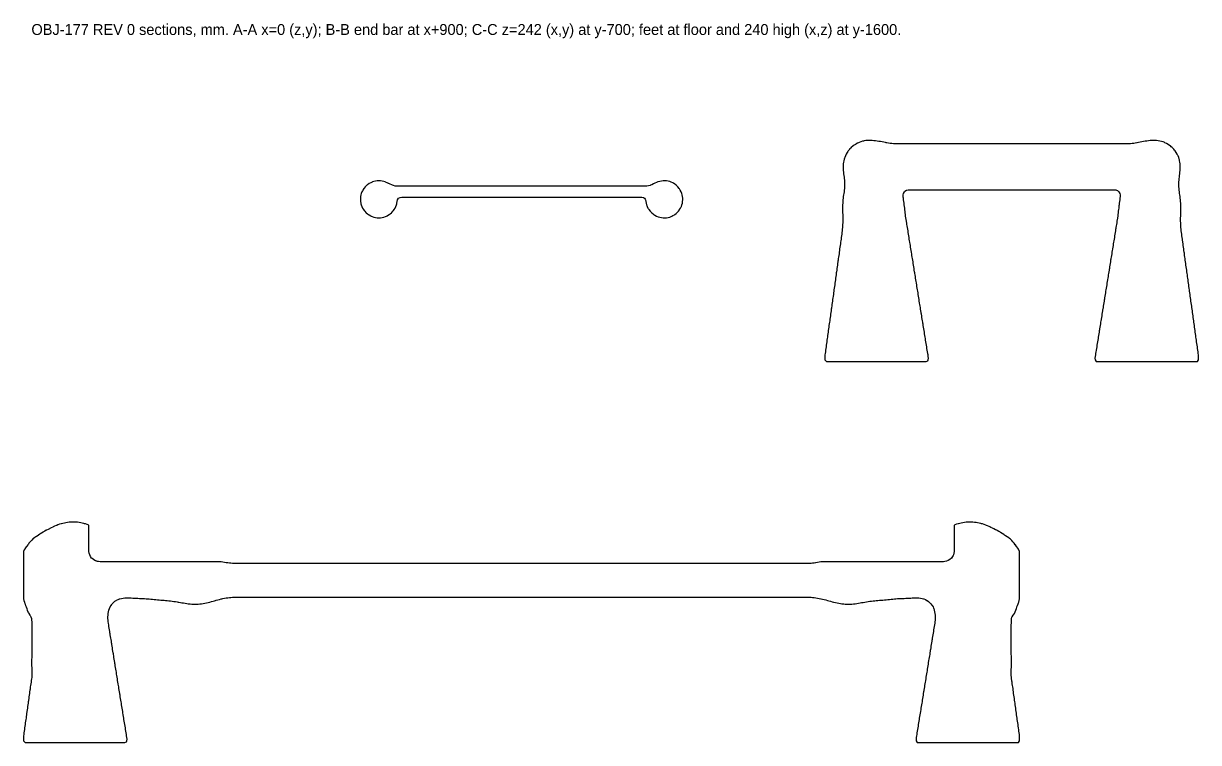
# Model space of a CAD drawing. Header units: millimetres. Extents: x -914 to 1243, y -1943 to 621.
# Drawn here: x -914 to 1243, y -700 to 621 of the extents above; entities that cross this region are included whole.
import ezdxf

# ---------------------------------------------------------------- set-up
doc = ezdxf.new("R2010")
doc.units = ezdxf.units.MM
for name, color, linetype in [('SEC_A', 7, 'Continuous'), ('SEC_B', 7, 'Continuous'), ('SEC_C', 7, 'Continuous'), ('TEXT', 7, 'Continuous')]:
    doc.layers.add(name, color=color, linetype=linetype)

msp = doc.modelspace()

# ---------------------------------------------------------------- linework, layer by layer
at = {"layer": 'SEC_A'}
msp.add_lwpolyline([(293, 312), (293, 312), (291.4, 315), (290, 317.3), (289.5, 318), (287, 321), (287, 321), (284, 323.9), (283.9, 324), (281, 326.2), (279.7, 327), (278, 328), (275, 329.4), (273.4, 330), (272, 330.5), (269, 331.3), (266, 331.8), (263, 332), (260, 331.9), (257, 331.6), (254, 331), (251, 330.2), (250.5, 330), (248, 329), (245, 327.7), (243.6, 327), (242, 326.2), (239, 324.8), (237, 324), (236, 323.6), (233, 322.7), (230, 322.1), (227, 322), (224, 322), (221, 322), (218, 322), (215, 322), (212, 322), (209, 322), (206, 322), (203, 322), (200, 322), (197, 322), (194, 322), (191, 322), (188, 322), (185, 322), (182, 322), (179, 322), (176, 322), (173, 322), (170, 322), (167, 322), (164, 322), (161, 322), (158, 322), (155, 322), (152, 322), (149, 322), (146, 322), (143, 322), (140, 322), (137, 322), (134, 322), (131, 322), (128, 322), (125, 322), (122, 322), (119, 322), (116, 322), (113, 322), (110, 322), (107, 322), (104, 322), (101, 322), (98, 322), (95, 322), (92, 322), (89, 322), (86, 322), (83, 322), (80, 322), (77, 322), (74, 322), (71, 322), (68, 322), (65, 322), (62, 322), (59, 322), (56, 322), (53, 322), (50, 322), (47, 322), (44, 322), (41, 322), (38, 322), (35, 322), (32, 322), (29, 322), (26, 322), (23, 322), (20, 322), (17, 322), (14, 322), (11, 322), (8, 322), (5, 322), (2, 322), (-1, 322), (-4, 322), (-7, 322), (-10, 322), (-13, 322), (-16, 322), (-19, 322), (-22, 322), (-25, 322), (-28, 322), (-31, 322), (-34, 322), (-37, 322), (-40, 322), (-43, 322), (-46, 322), (-49, 322), (-52, 322), (-55, 322), (-58, 322), (-61, 322), (-64, 322), (-67, 322), (-70, 322), (-73, 322), (-76, 322), (-79, 322), (-82, 322), (-85, 322), (-88, 322), (-91, 322), (-94, 322), (-97, 322), (-100, 322), (-103, 322), (-106, 322), (-109, 322), (-112, 322), (-115, 322), (-118, 322), (-121, 322), (-124, 322), (-127, 322), (-130, 322), (-133, 322), (-136, 322), (-139, 322), (-142, 322), (-145, 322), (-148, 322), (-151, 322), (-154, 322), (-157, 322), (-160, 322), (-163, 322), (-166, 322), (-169, 322), (-172, 322), (-175, 322), (-178, 322), (-181, 322), (-184, 322), (-187, 322), (-190, 322), (-193, 322), (-196, 322), (-199, 322), (-202, 322), (-205, 322), (-208, 322), (-211, 322), (-214, 322), (-217, 322), (-220, 322), (-223, 322), (-226, 322), (-229, 322.1), (-232, 322.4), (-235, 323.2), (-237, 324), (-238, 324.4), (-241, 325.7), (-243.6, 327), (-244, 327.2), (-247, 328.6), (-250, 329.8), (-250.6, 330), (-253, 330.8), (-256, 331.5), (-259, 331.9), (-262, 332), (-265, 331.9), (-268, 331.5), (-271, 330.8), (-273.4, 330), (-274, 329.8), (-277, 328.5), (-279.7, 327), (-280, 326.8), (-283, 324.7), (-283.9, 324), (-286, 322.1), (-287, 321), (-289, 318.6), (-289.5, 318), (-291.4, 315), (-292, 313.9), (-293, 312), (-294.2, 309), (-295, 306.2), (-295, 306), (-295.6, 303), (-295.9, 300), (-296, 297), (-295.8, 294), (-295.3, 291), (-295, 289.9), (-294.5, 288), (-293.4, 285), (-292, 282), (-290.2, 279), (-289, 277.4), (-287.9, 276), (-286, 273.9), (-285, 273), (-283, 271.3), (-281.2, 270), (-280, 269.2), (-277, 267.5), (-275.9, 267), (-274, 266.2), (-271, 265.2), (-268, 264.5), (-265, 264.1), (-262, 264), (-259, 264.1), (-256, 264.5), (-253, 265.2), (-250, 266.2), (-248.1, 267), (-247, 267.5), (-244, 269.2), (-242.8, 270), (-241, 271.3), (-239, 273), (-238, 273.9), (-236.1, 276), (-235, 277.4), (-233.8, 279), (-232, 282), (-230.6, 285), (-229.5, 288), (-229, 289.9), (-228.7, 291), (-228.2, 294), (-227.6, 297), (-226, 300), (-226, 300), (-223, 301.6), (-220, 302), (-217, 302), (-214, 302), (-211, 302), (-208, 302), (-205, 302), (-202, 302), (-199, 302), (-196, 302), (-193, 302), (-190, 302), (-187, 302), (-184, 302), (-181, 302), (-178, 302), (-175, 302), (-172, 302), (-169, 302), (-166, 302), (-163, 302), (-160, 302), (-157, 302), (-154, 302), (-151, 302), (-148, 302), (-145, 302), (-142, 302), (-139, 302), (-136, 302), (-133, 302), (-130, 302), (-127, 302), (-124, 302), (-121, 302), (-118, 302), (-115, 302), (-112, 302), (-109, 302), (-106, 302), (-103, 302), (-100, 302), (-97, 302), (-94, 302), (-91, 302), (-88, 302), (-85, 302), (-82, 302), (-79, 302), (-76, 302), (-73, 302), (-70, 302), (-67, 302), (-64, 302), (-61, 302), (-58, 302), (-55, 302), (-52, 302), (-49, 302), (-46, 302), (-43, 302), (-40, 302), (-37, 302), (-34, 302), (-31, 302), (-28, 302), (-25, 302), (-22, 302), (-19, 302), (-16, 302), (-13, 302), (-10, 302), (-7, 302), (-4, 302), (-1, 302), (2, 302), (5, 302), (8, 302), (11, 302), (14, 302), (17, 302), (20, 302), (23, 302), (26, 302), (29, 302), (32, 302), (35, 302), (38, 302), (41, 302), (44, 302), (47, 302), (50, 302), (53, 302), (56, 302), (59, 302), (62, 302), (65, 302), (68, 302), (71, 302), (74, 302), (77, 302), (80, 302), (83, 302), (86, 302), (89, 302), (92, 302), (95, 302), (98, 302), (101, 302), (104, 302), (107, 302), (110, 302), (113, 302), (116, 302), (119, 302), (122, 302), (125, 302), (128, 302), (131, 302), (134, 302), (137, 302), (140, 302), (143, 302), (146, 302), (149, 302), (152, 302), (155, 302), (158, 302), (161, 302), (164, 302), (167, 302), (170, 302), (173, 302), (176, 302), (179, 302), (182, 302), (185, 302), (188, 302), (191, 302), (194, 302), (197, 302), (200, 302), (203, 302), (206, 302), (209, 302), (212, 302), (215, 302), (218, 302), (221, 301.9), (224, 301.3), (225.9, 300), (227, 298.5), (227.6, 297), (228.2, 294), (228.7, 291), (229.5, 288), (230, 286.6), (230.6, 285), (232, 282), (233, 280.3), (233.8, 279), (236, 276.1), (236.1, 276), (239, 273), (239, 273), (242, 270.5), (242.7, 270), (245, 268.6), (248, 267), (248, 267), (251, 265.8), (254, 265), (257, 264.4), (260, 264.1), (263, 264), (266, 264.2), (269, 264.7), (272, 265.5), (275, 266.6), (275.9, 267), (278, 268), (281, 269.8), (281.3, 270), (284, 272.1), (285, 273), (287, 275), (287.9, 276), (290, 278.7), (290.2, 279), (292, 282), (293, 284.1), (293.4, 285), (294.5, 288), (295.3, 291), (295.8, 294), (296, 297), (295.9, 300), (295.6, 303), (295, 306), (294.2, 309), (293, 312)], close=True, dxfattribs=at)
at = {"layer": 'SEC_B'}
msp.add_lwpolyline([(1241, 26.1), (1240.9, 27), (1240.5, 30), (1240, 33), (1239.6, 36), (1239.2, 39), (1238.8, 42), (1238.4, 45), (1238, 47.7), (1238, 48), (1237.5, 51), (1237.1, 54), (1236.7, 57), (1236.3, 60), (1235.9, 63), (1235.5, 66), (1235, 69), (1235, 69.3), (1234.6, 72), (1234.2, 75), (1233.8, 78), (1233.4, 81), (1233, 84), (1232.5, 87), (1232.1, 90), (1232, 90.9), (1231.7, 93), (1231.3, 96), (1230.9, 99), (1230.5, 102), (1230, 105), (1229.6, 108), (1229.2, 111), (1229, 112.5), (1228.8, 114), (1228.4, 117), (1228, 120), (1227.5, 123), (1227.1, 126), (1226.7, 129), (1226.3, 132), (1226, 134.1), (1225.9, 135), (1225.5, 138), (1225, 141), (1224.6, 144), (1224.2, 147), (1223.8, 150), (1223.4, 153), (1223, 155.7), (1223, 156), (1222.5, 159), (1222.1, 162), (1221.7, 165), (1221.3, 168), (1220.9, 171), (1220.5, 174), (1220, 177), (1220, 177.3), (1219.6, 180), (1219.2, 183), (1218.8, 186), (1218.4, 189), (1218, 192), (1217.5, 195), (1217.1, 198), (1217, 198.9), (1216.7, 201), (1216.3, 204), (1215.9, 207), (1215.5, 210), (1215, 213), (1214.6, 216), (1214.2, 219), (1214, 220.5), (1213.8, 222), (1213.4, 225), (1213, 228), (1212.5, 231), (1212.1, 234), (1211.7, 237), (1211.3, 240), (1211, 242.9), (1211, 243), (1210.7, 246), (1210.5, 249), (1210.4, 252), (1210.3, 255), (1210.2, 258), (1210.2, 261), (1210.2, 264), (1210.3, 267), (1210.3, 270), (1210.4, 273), (1210.4, 276), (1210.4, 279), (1210.5, 282), (1210.4, 285), (1210.4, 288), (1210.3, 291), (1210.1, 294), (1209.9, 297), (1209.6, 300), (1209.2, 303), (1208.8, 306), (1208.3, 309), (1208, 311.2), (1207.9, 312), (1207.5, 315), (1207.2, 318), (1207, 321), (1206.9, 324), (1206.9, 327), (1207, 330), (1207.2, 333), (1207.5, 336), (1208, 339), (1208, 339.4), (1208.3, 342), (1208.7, 345), (1209, 348), (1209.3, 351), (1209.4, 354), (1209.5, 357), (1209.5, 360), (1209.3, 363), (1208.9, 366), (1208.4, 369), (1208, 370.4), (1207.6, 372), (1206.6, 375), (1205.4, 378), (1205, 378.8), (1203.9, 381), (1202.2, 384), (1202, 384.2), (1200.1, 387), (1199, 388.4), (1197.7, 390), (1196, 391.8), (1194.8, 393), (1193, 394.6), (1191.3, 396), (1190, 397), (1187, 399), (1187, 399), (1184, 400.7), (1181.4, 402), (1181, 402.2), (1178, 403.4), (1175, 404.3), (1172.3, 405), (1172, 405.1), (1169, 405.6), (1166, 406), (1163, 406.1), (1160, 406.1), (1157, 406), (1154, 405.8), (1151, 405.5), (1148, 405.1), (1147.1, 405), (1145, 404.7), (1142, 404.2), (1139, 403.6), (1136, 403), (1133, 402.5), (1130.6, 402), (1130, 401.9), (1127, 401.3), (1124, 400.8), (1121, 400.4), (1118, 400.1), (1115, 399.8), (1112, 399.7), (1109, 399.7), (1106, 399.7), (1103, 399.7), (1100, 399.7), (1097, 399.7), (1094, 399.7), (1091, 399.7), (1088, 399.7), (1085, 399.7), (1082, 399.7), (1079, 399.7), (1076, 399.7), (1073, 399.7), (1070, 399.7), (1067, 399.7), (1064, 399.7), (1061, 399.7), (1058, 399.7), (1055, 399.7), (1052, 399.7), (1049, 399.7), (1046, 399.7), (1043, 399.7), (1040, 399.7), (1037, 399.7), (1034, 399.7), (1031, 399.7), (1028, 399.7), (1025, 399.7), (1022, 399.7), (1019, 399.7), (1016, 399.7), (1013, 399.7), (1010, 399.7), (1007, 399.7), (1004, 399.7), (1001, 399.7), (998, 399.7), (995, 399.7), (992, 399.7), (989, 399.7), (986, 399.7), (983, 399.7), (980, 399.7), (977, 399.7), (974, 399.7), (971, 399.7), (968, 399.7), (965, 399.7), (962, 399.7), (959, 399.7), (956, 399.7), (953, 399.7), (950, 399.7), (947, 399.7), (944, 399.7), (941, 399.7), (938, 399.7), (935, 399.7), (932, 399.7), (929, 399.7), (926, 399.7), (923, 399.7), (920, 399.7), (917, 399.7), (914, 399.7), (911, 399.7), (908, 399.7), (905, 399.7), (902, 399.7), (899, 399.7), (896, 399.7), (893, 399.7), (890, 399.7), (887, 399.7), (884, 399.7), (881, 399.7), (878, 399.7), (875, 399.7), (872, 399.7), (869, 399.7), (866, 399.7), (863, 399.7), (860, 399.7), (857, 399.7), (854, 399.7), (851, 399.7), (848, 399.7), (845, 399.7), (842, 399.7), (839, 399.7), (836, 399.7), (833, 399.7), (830, 399.7), (827, 399.7), (824, 399.7), (821, 399.7), (818, 399.7), (815, 399.7), (812, 399.7), (809, 399.7), (806, 399.7), (803, 399.7), (800, 399.7), (797, 399.7), (794, 399.7), (791, 399.7), (788, 399.7), (785, 399.7), (782, 399.7), (779, 399.7), (776, 399.7), (773, 399.7), (770, 399.7), (767, 399.7), (764, 399.7), (761, 399.7), (758, 399.7), (755, 399.7), (752, 399.7), (749, 399.7), (746, 399.7), (743, 399.7), (740, 399.7), (737, 399.7), (734, 399.7), (731, 399.7), (728, 399.7), (725, 399.7), (722, 399.7), (719, 399.7), (716, 399.7), (713, 399.7), (710, 399.7), (707, 399.7), (704, 399.7), (701, 399.7), (698, 399.7), (695, 399.7), (692, 399.7), (689, 399.7), (686, 399.8), (683, 400), (680, 400.3), (677, 400.7), (674, 401.2), (671, 401.7), (669.4, 402), (668, 402.3), (665, 402.9), (662, 403.4), (659, 404), (656, 404.5), (653, 405), (653, 405), (650, 405.4), (647, 405.7), (644, 406), (641, 406.1), (638, 406.1), (635, 406.1), (632, 405.8), (629, 405.3), (627.7, 405), (626, 404.6), (623, 403.7), (620, 402.6), (618.6, 402), (617, 401.2), (614, 399.6), (613, 399), (611, 397.7), (608.7, 396), (608, 395.5), (605.2, 393), (605, 392.8), (602.3, 390), (602, 389.6), (599.9, 387), (599, 385.7), (597.8, 384), (596.1, 381), (596, 380.8), (594.6, 378), (593.4, 375), (593, 373.8), (592.4, 372), (591.6, 369), (591.1, 366), (590.7, 363), (590.5, 360), (590.5, 357), (590.6, 354), (590.7, 351), (591, 348), (591.3, 345), (591.7, 342), (592.1, 339), (592.5, 336), (592.8, 333), (593, 330), (593, 329.4), (593.1, 327), (593.1, 324), (593, 321.2), (593, 321), (592.8, 318), (592.5, 315), (592.1, 312), (591.7, 309), (591.2, 306), (590.8, 303), (590.4, 300), (590.1, 297), (590, 295.3), (589.9, 294), (589.7, 291), (589.6, 288), (589.6, 285), (589.5, 282), (589.6, 279), (589.6, 276), (589.6, 273), (589.7, 270), (589.7, 267), (589.8, 264), (589.8, 261), (589.8, 258), (589.7, 255), (589.6, 252), (589.5, 249), (589.3, 246), (589, 243), (588.7, 240), (588.3, 237), (587.9, 234), (587.5, 231), (587, 228), (587, 227.6), (586.6, 225), (586.2, 222), (585.8, 219), (585.4, 216), (585, 213), (584.5, 210), (584.1, 207), (584, 206.1), (583.7, 204), (583.3, 201), (582.9, 198), (582.5, 195), (582, 192), (581.6, 189), (581.2, 186), (581, 184.5), (580.8, 183), (580.4, 180), (580, 177), (579.5, 174), (579.1, 171), (578.7, 168), (578.3, 165), (578, 162.9), (577.9, 162), (577.5, 159), (577, 156), (576.6, 153), (576.2, 150), (575.8, 147), (575.4, 144), (575, 141.3), (575, 141), (574.5, 138), (574.1, 135), (573.7, 132), (573.3, 129), (572.9, 126), (572.5, 123), (572, 120), (572, 119.7), (571.6, 117), (571.2, 114), (570.8, 111), (570.4, 108), (570, 105), (569.5, 102), (569.1, 99), (569, 98.1), (568.7, 96), (568.3, 93), (567.9, 90), (567.5, 87), (567, 84), (566.6, 81), (566.2, 78), (566, 76.5), (565.8, 75), (565.4, 72), (565, 69), (564.5, 66), (564.1, 63), (563.7, 60), (563.3, 57), (563, 54.9), (562.9, 54), (562.5, 51), (562, 48), (561.6, 45), (561.2, 42), (560.8, 39), (560.4, 36), (560, 33.3), (560, 33), (559.5, 30), (559.1, 27), (558.7, 24), (558.3, 21), (557.9, 18), (557.5, 15), (557, 12), (557, 9), (557, 6), (557, 3), (560, 0), (563, 0), (566, 0), (569, 0), (572, 0), (575, 0), (578, 0), (581, 0), (584, 0), (587, 0), (590, 0), (593, 0), (596, 0), (599, 0), (602, 0), (605, 0), (608, 0), (611, 0), (614, 0), (617, 0), (620, 0), (623, 0), (626, 0), (629, 0), (632, 0), (635, 0), (638, 0), (641, 0), (644, 0), (647, 0), (650, 0), (653, 0), (656, 0), (659, 0), (662, 0), (665, 0), (668, 0), (671, 0), (674, 0), (677, 0), (680, 0), (683, 0), (686, 0), (689, 0), (692, 0), (695, 0), (698, 0), (701, 0), (704, 0), (707, 0), (710, 0), (713, 0), (716, 0), (719, 0), (722, 0), (725, 0), (728, 0), (731, 0), (734, 0), (737, 0), (740, 0), (743, 0), (746, 1.2), (746.7, 3), (747.1, 6), (746.8, 9), (746.4, 12), (746, 14.2), (745.9, 15), (745.4, 18), (744.9, 21), (744.4, 24), (743.9, 27), (743.5, 30), (743, 32.8), (743, 33), (742.5, 36), (742, 39), (741.5, 42), (741, 45), (740.5, 48), (740.1, 51), (740, 51.4), (739.6, 54), (739.1, 57), (738.6, 60), (738.1, 63), (737.6, 66), (737.2, 69), (737, 70), (736.7, 72), (736.2, 75), (735.7, 78), (735.2, 81), (734.7, 84), (734.3, 87), (734, 88.6), (733.8, 90), (733.3, 93), (732.8, 96), (732.3, 99), (731.8, 102), (731.4, 105), (731, 107.2), (730.9, 108), (730.4, 111), (729.9, 114), (729.4, 117), (728.9, 120), (728.5, 123), (728, 125.8), (728, 126), (727.5, 129), (727, 132), (726.5, 135), (726, 138), (725.6, 141), (725.1, 144), (725, 144.4), (724.6, 147), (724.1, 150), (723.6, 153), (723.1, 156), (722.6, 159), (722.2, 162), (722, 163), (721.7, 165), (721.2, 168), (720.7, 171), (720.2, 174), (719.7, 177), (719.3, 180), (719, 181.6), (718.8, 183), (718.3, 186), (717.8, 189), (717.3, 192), (716.8, 195), (716.4, 198), (716, 200.2), (715.9, 201), (715.4, 204), (714.9, 207), (714.4, 210), (713.9, 213), (713.5, 216), (713, 218.8), (713, 219), (712.5, 222), (712, 225), (711.5, 228), (711, 231), (710.5, 234), (710.1, 237), (710, 237.4), (709.6, 240), (709.1, 243), (708.6, 246), (708.1, 249), (707.6, 252), (707.2, 255), (707, 256), (706.7, 258), (706.2, 261), (705.7, 264), (705.3, 267), (704.9, 270), (704.5, 273), (704.2, 276), (704, 277.6), (703.8, 279), (703.5, 282), (703.1, 285), (702.8, 288), (702.4, 291), (702, 294), (701.6, 297), (701.2, 300), (701, 302.2), (700.9, 303), (700.9, 306), (701, 306.4), (701.5, 309), (703, 312), (704, 313), (707, 314.9), (707.5, 315), (710, 315.5), (713, 315.7), (716, 315.7), (719, 315.7), (722, 315.7), (725, 315.7), (728, 315.7), (731, 315.7), (734, 315.7), (737, 315.7), (740, 315.7), (743, 315.7), (746, 315.7), (749, 315.7), (752, 315.7), (755, 315.7), (758, 315.7), (761, 315.7), (764, 315.7), (767, 315.7), (770, 315.7), (773, 315.7), (776, 315.7), (779, 315.7), (782, 315.7), (785, 315.7), (788, 315.7), (791, 315.7), (794, 315.7), (797, 315.7), (800, 315.7), (803, 315.7), (806, 315.7), (809, 315.7), (812, 315.7), (815, 315.7), (818, 315.7), (821, 315.7), (824, 315.7), (827, 315.7), (830, 315.7), (833, 315.7), (836, 315.7), (839, 315.7), (842, 315.7), (845, 315.7), (848, 315.7), (851, 315.7), (854, 315.7), (857, 315.7), (860, 315.7), (863, 315.7), (866, 315.7), (869, 315.7), (872, 315.7), (875, 315.7), (878, 315.7), (881, 315.7), (884, 315.7), (887, 315.7), (890, 315.7), (893, 315.7), (896, 315.7), (899, 315.7), (902, 315.7), (905, 315.7), (908, 315.7), (911, 315.7), (914, 315.7), (917, 315.7), (920, 315.7), (923, 315.7), (926, 315.7), (929, 315.7), (932, 315.7), (935, 315.7), (938, 315.7), (941, 315.7), (944, 315.7), (947, 315.7), (950, 315.7), (953, 315.7), (956, 315.7), (959, 315.7), (962, 315.7), (965, 315.7), (968, 315.7), (971, 315.7), (974, 315.7), (977, 315.7), (980, 315.7), (983, 315.7), (986, 315.7), (989, 315.7), (992, 315.7), (995, 315.7), (998, 315.7), (1001, 315.7), (1004, 315.7), (1007, 315.7), (1010, 315.7), (1013, 315.7), (1016, 315.7), (1019, 315.7), (1022, 315.7), (1025, 315.7), (1028, 315.7), (1031, 315.7), (1034, 315.7), (1037, 315.7), (1040, 315.7), (1043, 315.7), (1046, 315.7), (1049, 315.7), (1052, 315.7), (1055, 315.7), (1058, 315.7), (1061, 315.7), (1064, 315.7), (1067, 315.7), (1070, 315.7), (1073, 315.7), (1076, 315.7), (1079, 315.7), (1082, 315.7), (1085, 315.7), (1088, 315.6), (1091, 315.4), (1092.4, 315), (1094, 314.4), (1097, 312), (1097, 312), (1098.5, 309), (1099, 306), (1099.1, 303), (1098.8, 300), (1098.4, 297), (1098, 294), (1097.6, 291), (1097.2, 288), (1097, 286.1), (1096.9, 285), (1096.5, 282), (1096.2, 279), (1095.8, 276), (1095.5, 273), (1095.1, 270), (1094.7, 267), (1094.3, 264), (1094, 262.3), (1093.8, 261), (1093.3, 258), (1092.8, 255), (1092.4, 252), (1091.9, 249), (1091.4, 246), (1091, 243.6), (1090.9, 243), (1090.4, 240), (1089.9, 237), (1089.5, 234), (1089, 231), (1088.5, 228), (1088, 225), (1088, 225), (1087.5, 222), (1087, 219), (1086.5, 216), (1086.1, 213), (1085.6, 210), (1085.1, 207), (1085, 206.4), (1084.6, 204), (1084.1, 201), (1083.6, 198), (1083.2, 195), (1082.7, 192), (1082.2, 189), (1082, 187.8), (1081.7, 186), (1081.2, 183), (1080.7, 180), (1080.3, 177), (1079.8, 174), (1079.3, 171), (1079, 169.2), (1078.8, 168), (1078.3, 165), (1077.8, 162), (1077.4, 159), (1076.9, 156), (1076.4, 153), (1076, 150.6), (1075.9, 150), (1075.4, 147), (1074.9, 144), (1074.4, 141), (1074, 138), (1073.5, 135), (1073, 132), (1073, 132), (1072.5, 129), (1072, 126), (1071.5, 123), (1071.1, 120), (1070.6, 117), (1070.1, 114), (1070, 113.4), (1069.6, 111), (1069.1, 108), (1068.6, 105), (1068.2, 102), (1067.7, 99), (1067.2, 96), (1067, 94.8), (1066.7, 93), (1066.2, 90), (1065.7, 87), (1065.3, 84), (1064.8, 81), (1064.3, 78), (1064, 76.2), (1063.8, 75), (1063.3, 72), (1062.8, 69), (1062.4, 66), (1061.9, 63), (1061.4, 60), (1061, 57.6), (1060.9, 57), (1060.4, 54), (1059.9, 51), (1059.5, 48), (1059, 45), (1058.5, 42), (1058, 39), (1058, 39), (1057.5, 36), (1057, 33), (1056.5, 30), (1056.1, 27), (1055.6, 24), (1055.1, 21), (1055, 20.4), (1054.6, 18), (1054.1, 15), (1053.6, 12), (1053.2, 9), (1052.9, 6), (1053.3, 3), (1055, 0), (1058, 0), (1061, 0), (1064, 0), (1067, 0), (1070, 0), (1073, 0), (1076, 0), (1079, 0), (1082, 0), (1085, 0), (1088, 0), (1091, 0), (1094, 0), (1097, 0), (1100, 0), (1103, 0), (1106, 0), (1109, 0), (1112, 0), (1115, 0), (1118, 0), (1121, 0), (1124, 0), (1127, 0), (1130, 0), (1133, 0), (1136, 0), (1139, 0), (1142, 0), (1145, 0), (1148, 0), (1151, 0), (1154, 0), (1157, 0), (1160, 0), (1163, 0), (1166, 0), (1169, 0), (1172, 0), (1175, 0), (1178, 0), (1181, 0), (1184, 0), (1187, 0), (1190, 0), (1193, 0), (1196, 0), (1199, 0), (1202, 0), (1205, 0), (1208, 0), (1211, 0), (1214, 0), (1217, 0), (1220, 0), (1223, 0), (1226, 0), (1229, 0), (1232, 0), (1235, 0), (1238, 0), (1241, 0), (1242.8, 3), (1243, 6), (1243, 9), (1243, 12), (1242.5, 15), (1242.1, 18), (1241.7, 21), (1241.3, 24), (1241, 26.1)], close=True, dxfattribs=at)
at = {"layer": 'SEC_C'}
msp.add_lwpolyline([(912.5, -344.8), (911.2, -343), (909.5, -340.7), (909, -340), (906.8, -337), (906.5, -336.6), (904.5, -334), (903.5, -332.6), (902.2, -331), (900.5, -329), (899.5, -328), (897.5, -326.1), (896.1, -325), (894.5, -323.8), (891.7, -322), (891.5, -321.9), (888.5, -320), (886.9, -319), (885.5, -318.1), (882.5, -316.1), (882.4, -316), (879.5, -314), (878, -313), (876.5, -312.1), (873.5, -310.4), (872.6, -310), (870.5, -309), (867.5, -307.6), (866.2, -307), (864.5, -306.2), (861.5, -304.7), (860, -304), (858.5, -303.3), (855.5, -301.9), (853.5, -301), (852.5, -300.6), (849.5, -299.4), (846.5, -298.5), (844.5, -298), (843.5, -297.7), (840.5, -297), (837.5, -296.4), (834.5, -295.9), (831.5, -295.5), (828.5, -295.2), (826.2, -295), (825.5, -295), (822.5, -294.9), (819.5, -295), (819.1, -295), (816.5, -295.2), (813.5, -295.6), (810.5, -296.1), (807.5, -296.7), (804.5, -297.4), (802.2, -298), (801.5, -298.2), (798.5, -299), (795.5, -300.1), (794.3, -301), (794.3, -304), (794.3, -307), (794.3, -310), (794.3, -313), (794.3, -316), (794.3, -319), (794.3, -322), (794.3, -325), (794.3, -328), (794.3, -331), (794.3, -334), (794.3, -337), (794.3, -340), (794.3, -343), (794.3, -346), (794.3, -349), (793.9, -352), (793, -355), (792.5, -356.2), (791.6, -358), (789.5, -361), (789.5, -361), (786.5, -363.8), (786.2, -364), (783.5, -365.6), (780.5, -366.9), (780.1, -367), (777.5, -367.6), (774.5, -367.8), (771.5, -367.8), (768.5, -367.8), (765.5, -367.8), (762.5, -367.8), (759.5, -367.8), (756.5, -367.8), (753.5, -367.8), (750.5, -367.8), (747.5, -367.8), (744.5, -367.8), (741.5, -367.8), (738.5, -367.8), (735.5, -367.8), (732.5, -367.8), (729.5, -367.8), (726.5, -367.8), (723.5, -367.8), (720.5, -367.8), (717.5, -367.8), (714.5, -367.8), (711.5, -367.8), (708.5, -367.8), (705.5, -367.8), (702.5, -367.8), (699.5, -367.8), (696.5, -367.8), (693.5, -367.8), (690.5, -367.8), (687.5, -367.8), (684.5, -367.8), (681.5, -367.8), (678.5, -367.8), (675.5, -367.8), (672.5, -367.8), (669.5, -367.8), (666.5, -367.8), (663.5, -367.8), (660.5, -367.8), (657.5, -367.8), (654.5, -367.8), (651.5, -367.8), (648.5, -367.8), (645.5, -367.8), (642.5, -367.8), (639.5, -367.8), (636.5, -367.8), (633.5, -367.8), (630.5, -367.8), (627.5, -367.8), (624.5, -367.8), (621.5, -367.8), (618.5, -367.8), (615.5, -367.8), (612.5, -367.8), (609.5, -367.8), (606.5, -367.8), (603.5, -367.8), (600.5, -367.8), (597.5, -367.8), (594.5, -367.8), (591.5, -367.8), (588.5, -367.8), (585.5, -367.8), (582.5, -367.8), (579.5, -367.8), (576.5, -367.8), (573.5, -367.8), (570.5, -367.8), (567.5, -367.8), (564.5, -367.8), (561.5, -367.8), (558.5, -367.8), (555.5, -367.8), (552.5, -367.8), (549.5, -368.2), (546.5, -368.9), (543.5, -369.4), (540.5, -369.9), (539.8, -370), (537.5, -370.3), (534.5, -370.6), (531.5, -370.8), (528.5, -370.9), (525.5, -371), (522.5, -371), (519.5, -371), (516.5, -371), (513.5, -371), (510.5, -371), (507.5, -371), (504.5, -371), (501.5, -371), (498.5, -371), (495.5, -371), (492.5, -371), (489.5, -371), (486.5, -371), (483.5, -371), (480.5, -371), (477.5, -371), (474.5, -371), (471.5, -371), (468.5, -371), (465.5, -371), (462.5, -371), (459.5, -371), (456.5, -371), (453.5, -371), (450.5, -371), (447.5, -371), (444.5, -371), (441.5, -371), (438.5, -371), (435.5, -371), (432.5, -371), (429.5, -371), (426.5, -371), (423.5, -371), (420.5, -371), (417.5, -371), (414.5, -371), (411.5, -371), (408.5, -371), (405.5, -371), (402.5, -371), (399.5, -371), (396.5, -371), (393.5, -371), (390.5, -371), (387.5, -371), (384.5, -371), (381.5, -371), (378.5, -371), (375.5, -371), (372.5, -371), (369.5, -371), (366.5, -371), (363.5, -371), (360.5, -371), (357.5, -371), (354.5, -371), (351.5, -371), (348.5, -371), (345.5, -371), (342.5, -371), (339.5, -371), (336.5, -371), (333.5, -371), (330.5, -371), (327.5, -371), (324.5, -371), (321.5, -371), (318.5, -371), (315.5, -371), (312.5, -371), (309.5, -371), (306.5, -371), (303.5, -371), (300.5, -371), (297.5, -371), (294.5, -371), (291.5, -371), (288.5, -371), (285.5, -371), (282.5, -371), (279.5, -371), (276.5, -371), (273.5, -371), (270.5, -371), (267.5, -371), (264.5, -371), (261.5, -371), (258.5, -371), (255.5, -371), (252.5, -371), (249.5, -371), (246.5, -371), (243.5, -371), (240.5, -371), (237.5, -371), (234.5, -371), (231.5, -371), (228.5, -371), (225.5, -371), (222.5, -371), (219.5, -371), (216.5, -371), (213.5, -371), (210.5, -371), (207.5, -371), (204.5, -371), (201.5, -371), (198.5, -371), (195.5, -371), (192.5, -371), (189.5, -371), (186.5, -371), (183.5, -371), (180.5, -371), (177.5, -371), (174.5, -371), (171.5, -371), (168.5, -371), (165.5, -371), (162.5, -371), (159.5, -371), (156.5, -371), (153.5, -371), (150.5, -371), (147.5, -371), (144.5, -371), (141.5, -371), (138.5, -371), (135.5, -371), (132.5, -371), (129.5, -371), (126.5, -371), (123.5, -371), (120.5, -371), (117.5, -371), (114.5, -371), (111.5, -371), (108.5, -371), (105.5, -371), (102.5, -371), (99.5, -371), (96.5, -371), (93.5, -371), (90.5, -371), (87.5, -371), (84.5, -371), (81.5, -371), (78.5, -371), (75.5, -371), (72.5, -371), (69.5, -371), (66.5, -371), (63.5, -371), (60.5, -371), (57.5, -371), (54.5, -371), (51.5, -371), (48.5, -371), (45.5, -371), (42.5, -371), (39.5, -371), (36.5, -371), (33.5, -371), (30.5, -371), (27.5, -371), (24.5, -371), (21.5, -371), (18.5, -371), (15.5, -371), (12.5, -371), (9.5, -371), (6.5, -371), (3.5, -371), (0.5, -371), (-2.5, -371), (-5.5, -371), (-8.5, -371), (-11.5, -371), (-14.5, -371), (-17.5, -371), (-20.5, -371), (-23.5, -371), (-26.5, -371), (-29.5, -371), (-32.5, -371), (-35.5, -371), (-38.5, -371), (-41.5, -371), (-44.5, -371), (-47.5, -371), (-50.5, -371), (-53.5, -371), (-56.5, -371), (-59.5, -371), (-62.5, -371), (-65.5, -371), (-68.5, -371), (-71.5, -371), (-74.5, -371), (-77.5, -371), (-80.5, -371), (-83.5, -371), (-86.5, -371), (-89.5, -371), (-92.5, -371), (-95.5, -371), (-98.5, -371), (-101.5, -371), (-104.5, -371), (-107.5, -371), (-110.5, -371), (-113.5, -371), (-116.5, -371), (-119.5, -371), (-122.5, -371), (-125.5, -371), (-128.5, -371), (-131.5, -371), (-134.5, -371), (-137.5, -371), (-140.5, -371), (-143.5, -371), (-146.5, -371), (-149.5, -371), (-152.5, -371), (-155.5, -371), (-158.5, -371), (-161.5, -371), (-164.5, -371), (-167.5, -371), (-170.5, -371), (-173.5, -371), (-176.5, -371), (-179.5, -371), (-182.5, -371), (-185.5, -371), (-188.5, -371), (-191.5, -371), (-194.5, -371), (-197.5, -371), (-200.5, -371), (-203.5, -371), (-206.5, -371), (-209.5, -371), (-212.5, -371), (-215.5, -371), (-218.5, -371), (-221.5, -371), (-224.5, -371), (-227.5, -371), (-230.5, -371), (-233.5, -371), (-236.5, -371), (-239.5, -371), (-242.5, -371), (-245.5, -371), (-248.5, -371), (-251.5, -371), (-254.5, -371), (-257.5, -371), (-260.5, -371), (-263.5, -371), (-266.5, -371), (-269.5, -371), (-272.5, -371), (-275.5, -371), (-278.5, -371), (-281.5, -371), (-284.5, -371), (-287.5, -371), (-290.5, -371), (-293.5, -371), (-296.5, -371), (-299.5, -371), (-302.5, -371), (-305.5, -371), (-308.5, -371), (-311.5, -371), (-314.5, -371), (-317.5, -371), (-320.5, -371), (-323.5, -371), (-326.5, -371), (-329.5, -371), (-332.5, -371), (-335.5, -371), (-338.5, -371), (-341.5, -371), (-344.5, -371), (-347.5, -371), (-350.5, -371), (-353.5, -371), (-356.5, -371), (-359.5, -371), (-362.5, -371), (-365.5, -371), (-368.5, -371), (-371.5, -371), (-374.5, -371), (-377.5, -371), (-380.5, -371), (-383.5, -371), (-386.5, -371), (-389.5, -371), (-392.5, -371), (-395.5, -371), (-398.5, -371), (-401.5, -371), (-404.5, -371), (-407.5, -371), (-410.5, -371), (-413.5, -371), (-416.5, -371), (-419.5, -371), (-422.5, -371), (-425.5, -371), (-428.5, -371), (-431.5, -371), (-434.5, -371), (-437.5, -371), (-440.5, -371), (-443.5, -371), (-446.5, -371), (-449.5, -371), (-452.5, -371), (-455.5, -371), (-458.5, -371), (-461.5, -371), (-464.5, -371), (-467.5, -371), (-470.5, -371), (-473.5, -371), (-476.5, -371), (-479.5, -371), (-482.5, -371), (-485.5, -371), (-488.5, -371), (-491.5, -371), (-494.5, -371), (-497.5, -371), (-500.5, -371), (-503.5, -371), (-506.5, -371), (-509.5, -371), (-512.5, -371), (-515.5, -371), (-518.5, -371), (-521.5, -371), (-524.5, -371), (-527.5, -371), (-530.5, -370.9), (-533.5, -370.7), (-536.5, -370.4), (-539.5, -370), (-539.8, -370), (-542.5, -369.6), (-545.5, -369.1), (-548.5, -368.4), (-551.5, -367.9), (-554.5, -367.8), (-557.5, -367.8), (-560.5, -367.8), (-563.5, -367.8), (-566.5, -367.8), (-569.5, -367.8), (-572.5, -367.8), (-575.5, -367.8), (-578.5, -367.8), (-581.5, -367.8), (-584.5, -367.8), (-587.5, -367.8), (-590.5, -367.8), (-593.5, -367.8), (-596.5, -367.8), (-599.5, -367.8), (-602.5, -367.8), (-605.5, -367.8), (-608.5, -367.8), (-611.5, -367.8), (-614.5, -367.8), (-617.5, -367.8), (-620.5, -367.8), (-623.5, -367.8), (-626.5, -367.8), (-629.5, -367.8), (-632.5, -367.8), (-635.5, -367.8), (-638.5, -367.8), (-641.5, -367.8), (-644.5, -367.8), (-647.5, -367.8), (-650.5, -367.8), (-653.5, -367.8), (-656.5, -367.8), (-659.5, -367.8), (-662.5, -367.8), (-665.5, -367.8), (-668.5, -367.8), (-671.5, -367.8), (-674.5, -367.8), (-677.5, -367.8), (-680.5, -367.8), (-683.5, -367.8), (-686.5, -367.8), (-689.5, -367.8), (-692.5, -367.8), (-695.5, -367.8), (-698.5, -367.8), (-701.5, -367.8), (-704.5, -367.8), (-707.5, -367.8), (-710.5, -367.8), (-713.5, -367.8), (-716.5, -367.8), (-719.5, -367.8), (-722.5, -367.8), (-725.5, -367.8), (-728.5, -367.8), (-731.5, -367.8), (-734.5, -367.8), (-737.5, -367.8), (-740.5, -367.8), (-743.5, -367.8), (-746.5, -367.8), (-749.5, -367.8), (-752.5, -367.8), (-755.5, -367.8), (-758.5, -367.8), (-761.5, -367.8), (-764.5, -367.8), (-767.5, -367.8), (-770.5, -367.8), (-773.5, -367.8), (-776.5, -367.7), (-779.5, -367.2), (-780.1, -367), (-782.5, -366.1), (-785.5, -364.5), (-786.2, -364), (-788.5, -362), (-789.4, -361), (-791.5, -358.2), (-791.6, -358), (-793, -355), (-793.9, -352), (-794.3, -349), (-794.3, -346), (-794.3, -343), (-794.3, -340), (-794.3, -337), (-794.3, -334), (-794.3, -331), (-794.3, -328), (-794.3, -325), (-794.3, -322), (-794.3, -319), (-794.3, -316), (-794.3, -313), (-794.3, -310), (-794.3, -307), (-794.3, -304), (-794.3, -301), (-794.5, -300.9), (-797.5, -299.3), (-800.5, -298.5), (-802.2, -298), (-803.5, -297.7), (-806.5, -297), (-809.5, -296.3), (-812.5, -295.8), (-815.5, -295.4), (-818.5, -295), (-819.2, -295), (-821.5, -294.9), (-824.5, -294.9), (-826.1, -295), (-827.5, -295.1), (-830.5, -295.4), (-833.5, -295.7), (-836.5, -296.2), (-839.5, -296.8), (-842.5, -297.5), (-844.5, -298), (-845.5, -298.2), (-848.5, -299.1), (-851.5, -300.2), (-853.5, -301), (-854.5, -301.4), (-857.5, -302.8), (-860, -304), (-860.5, -304.3), (-863.5, -305.7), (-866.2, -307), (-866.5, -307.1), (-869.5, -308.5), (-872.5, -309.9), (-872.6, -310), (-875.5, -311.5), (-878, -313), (-878.5, -313.3), (-881.5, -315.4), (-882.4, -316), (-884.5, -317.4), (-886.9, -319), (-887.5, -319.4), (-890.5, -321.2), (-891.7, -322), (-893.5, -323.1), (-896.1, -325), (-896.5, -325.3), (-899.5, -328), (-899.5, -328), (-902.2, -331), (-902.5, -331.3), (-904.5, -334), (-905.5, -335.3), (-906.8, -337), (-908.5, -339.3), (-909, -340), (-911.2, -343), (-911.5, -343.4), (-913.3, -346), (-914.5, -349), (-914.5, -352), (-914.5, -355), (-914.5, -358), (-914.5, -361), (-914.5, -364), (-914.5, -367), (-914.5, -370), (-914.5, -373), (-914.5, -376), (-914.5, -379), (-914.5, -382), (-914.5, -385), (-914.5, -388), (-914.5, -391), (-914.5, -394), (-914.5, -397), (-914.5, -400), (-914.5, -403), (-914.5, -406), (-914.5, -409), (-914.5, -412), (-914.5, -415), (-914.5, -418), (-914.5, -421), (-914.5, -424), (-914.5, -427), (-914.5, -430), (-914.5, -433), (-914.5, -436), (-914, -439), (-912.9, -442), (-911.8, -445), (-911.5, -446), (-910.8, -448), (-909.7, -451), (-908.6, -454), (-908.5, -454.3), (-907.5, -457), (-906.3, -460), (-905.5, -461.7), (-904.9, -463), (-903, -466), (-902.5, -466.7), (-900.8, -469), (-899.8, -472), (-899.7, -475), (-899.5, -478), (-899.5, -479), (-899.4, -481), (-899.3, -484), (-899.2, -487), (-899.1, -490), (-899.1, -493), (-899, -496), (-899, -499), (-898.9, -502), (-898.9, -505), (-898.9, -508), (-898.9, -511), (-898.9, -514), (-898.9, -517), (-898.9, -520), (-899, -523), (-899, -526), (-899.1, -529), (-899.1, -532), (-899.2, -535), (-899.3, -538), (-899.4, -541), (-899.5, -544), (-899.5, -544.3), (-899.6, -547), (-899.7, -550), (-899.8, -553), (-899.8, -556), (-899.7, -559), (-899.5, -562), (-899.5, -562.7), (-899.3, -565), (-899.2, -568), (-899, -571), (-899, -574), (-899.2, -577), (-899.5, -580), (-899.5, -580.3), (-899.9, -583), (-900.3, -586), (-900.7, -589), (-901.1, -592), (-901.5, -595), (-902, -598), (-902.4, -601), (-902.5, -601.8), (-902.8, -604), (-903.2, -607), (-903.6, -610), (-904.1, -613), (-904.5, -616), (-904.9, -619), (-905.3, -622), (-905.5, -623.4), (-905.7, -625), (-906.1, -628), (-906.6, -631), (-907, -634), (-907.4, -637), (-907.8, -640), (-908.2, -643), (-908.5, -644.9), (-908.7, -646), (-909.1, -649), (-909.5, -652), (-909.9, -655), (-910.3, -658), (-910.7, -661), (-911.2, -664), (-911.5, -666.5), (-911.6, -667), (-912, -670), (-912.4, -673), (-912.8, -676), (-913.2, -679), (-913.7, -682), (-914.1, -685), (-914.5, -688), (-914.5, -691), (-914.5, -694), (-914.5, -697), (-911.5, -700), (-908.5, -700), (-905.5, -700), (-902.5, -700), (-899.5, -700), (-896.5, -700), (-893.5, -700), (-890.5, -700), (-887.5, -700), (-884.5, -700), (-881.5, -700), (-878.5, -700), (-875.5, -700), (-872.5, -700), (-869.5, -700), (-866.5, -700), (-863.5, -700), (-860.5, -700), (-857.5, -700), (-854.5, -700), (-851.5, -700), (-848.5, -700), (-845.5, -700), (-842.5, -700), (-839.5, -700), (-836.5, -700), (-833.5, -700), (-830.5, -700), (-827.5, -700), (-824.5, -700), (-821.5, -700), (-818.5, -700), (-815.5, -700), (-812.5, -700), (-809.5, -700), (-806.5, -700), (-803.5, -700), (-800.5, -700), (-797.5, -700), (-794.5, -700), (-791.5, -700), (-788.5, -700), (-785.5, -700), (-782.5, -700), (-779.5, -700), (-776.5, -700), (-773.5, -700), (-770.5, -700), (-767.5, -700), (-764.5, -700), (-761.5, -700), (-758.5, -700), (-755.5, -700), (-752.5, -700), (-749.5, -700), (-746.5, -700), (-743.5, -700), (-740.5, -700), (-737.5, -700), (-734.5, -700), (-731.5, -700), (-728.5, -700), (-725.5, -698.9), (-724.7, -697), (-724.4, -694), (-724.6, -691), (-725.1, -688), (-725.5, -685.6), (-725.6, -685), (-726.1, -682), (-726.6, -679), (-727, -676), (-727.5, -673), (-728, -670), (-728.5, -667), (-728.5, -667), (-729, -664), (-729.5, -661), (-730, -658), (-730.4, -655), (-730.9, -652), (-731.4, -649), (-731.5, -648.4), (-731.9, -646), (-732.4, -643), (-732.9, -640), (-733.3, -637), (-733.8, -634), (-734.3, -631), (-734.5, -629.9), (-734.8, -628), (-735.3, -625), (-735.8, -622), (-736.3, -619), (-736.7, -616), (-737.2, -613), (-737.5, -611.3), (-737.7, -610), (-738.2, -607), (-738.7, -604), (-739.2, -601), (-739.7, -598), (-740.1, -595), (-740.5, -592.7), (-740.6, -592), (-741.1, -589), (-741.6, -586), (-742.1, -583), (-742.6, -580), (-743, -577), (-743.5, -574.2), (-743.5, -574), (-744, -571), (-744.5, -568), (-745, -565), (-745.5, -562), (-746, -559), (-746.4, -556), (-746.5, -555.6), (-746.9, -553), (-747.4, -550), (-747.9, -547), (-748.4, -544), (-748.9, -541), (-749.4, -538), (-749.5, -537.1), (-749.8, -535), (-750.3, -532), (-750.8, -529), (-751.3, -526), (-751.8, -523), (-752.3, -520), (-752.5, -518.6), (-752.8, -517), (-753.2, -514), (-753.7, -511), (-754.2, -508), (-754.7, -505), (-755.2, -502), (-755.5, -500), (-755.7, -499), (-756.2, -496), (-756.6, -493), (-757.1, -490), (-757.6, -487), (-758.1, -484), (-758.5, -481.4), (-758.6, -481), (-758.9, -478), (-759.2, -475), (-759.4, -472), (-759.4, -469), (-759.3, -466), (-759, -463), (-758.5, -460), (-758.5, -459.9), (-757.8, -457), (-756.8, -454), (-755.5, -451), (-755.5, -450.9), (-753.8, -448), (-752.5, -446.2), (-751.6, -445), (-749.5, -442.8), (-748.6, -442), (-746.5, -440.4), (-744.4, -439), (-743.5, -438.5), (-740.5, -437), (-738, -436), (-737.5, -435.8), (-734.5, -435.1), (-731.5, -434.6), (-728.5, -434.4), (-725.5, -434.2), (-722.5, -434.2), (-719.5, -434.3), (-716.5, -434.4), (-713.5, -434.5), (-710.5, -434.7), (-707.5, -434.9), (-704.5, -435), (-701.5, -435.1), (-698.5, -435.2), (-695.5, -435.3), (-692.5, -435.5), (-689.5, -435.8), (-686.8, -436), (-686.5, -436), (-683.5, -436.3), (-680.5, -436.5), (-677.5, -436.8), (-674.5, -437.1), (-671.5, -437.4), (-668.5, -437.7), (-665.5, -438), (-662.5, -438.3), (-659.5, -438.6), (-656.5, -438.7), (-653.5, -438.9), (-651.8, -439), (-650.5, -439.1), (-647.5, -439.5), (-644.5, -439.9), (-641.5, -440.3), (-638.5, -440.8), (-635.5, -441.2), (-632.5, -441.7), (-630.3, -442), (-629.5, -442.1), (-626.5, -442.6), (-623.5, -443.1), (-620.5, -443.6), (-617.5, -444.1), (-614.5, -444.6), (-612, -445), (-611.5, -445.1), (-608.5, -445.4), (-605.5, -445.6), (-602.5, -445.8), (-599.5, -445.8), (-596.5, -445.7), (-593.5, -445.6), (-590.5, -445.3), (-588, -445), (-587.5, -444.9), (-584.5, -444.5), (-581.5, -443.9), (-578.5, -443.3), (-575.5, -442.6), (-573, -442), (-572.5, -441.9), (-569.5, -441.1), (-566.5, -440.3), (-563.5, -439.4), (-561.9, -439), (-560.5, -438.6), (-557.5, -437.8), (-554.5, -437), (-551.5, -436.2), (-550.4, -436), (-548.5, -435.6), (-545.5, -434.9), (-542.5, -434.4), (-539.5, -434), (-536.5, -433.6), (-533.5, -433.3), (-530.5, -433.1), (-527.5, -433), (-526.8, -433), (-524.5, -433), (-521.5, -433), (-518.5, -433), (-515.5, -433), (-512.5, -433), (-509.5, -433), (-506.5, -433), (-503.5, -433), (-500.5, -433), (-497.5, -433), (-494.5, -433), (-491.5, -433), (-488.5, -433), (-485.5, -433), (-482.5, -433), (-479.5, -433), (-476.5, -433), (-473.5, -433), (-470.5, -433), (-467.5, -433), (-464.5, -433), (-461.5, -433), (-458.5, -433), (-455.5, -433), (-452.5, -433), (-449.5, -433), (-446.5, -433), (-443.5, -433), (-440.5, -433), (-437.5, -433), (-434.5, -433), (-431.5, -433), (-428.5, -433), (-425.5, -433), (-422.5, -433), (-419.5, -433), (-416.5, -433), (-413.5, -433), (-410.5, -433), (-407.5, -433), (-404.5, -433), (-401.5, -433), (-398.5, -433), (-395.5, -433), (-392.5, -433), (-389.5, -433), (-386.5, -433), (-383.5, -433), (-380.5, -433), (-377.5, -433), (-374.5, -433), (-371.5, -433), (-368.5, -433), (-365.5, -433), (-362.5, -433), (-359.5, -433), (-356.5, -433), (-353.5, -433), (-350.5, -433), (-347.5, -433), (-344.5, -433), (-341.5, -433), (-338.5, -433), (-335.5, -433), (-332.5, -433), (-329.5, -433), (-326.5, -433), (-323.5, -433), (-320.5, -433), (-317.5, -433), (-314.5, -433), (-311.5, -433), (-308.5, -433), (-305.5, -433), (-302.5, -433), (-299.5, -433), (-296.5, -433), (-293.5, -433), (-290.5, -433), (-287.5, -433), (-284.5, -433), (-281.5, -433), (-278.5, -433), (-275.5, -433), (-272.5, -433), (-269.5, -433), (-266.5, -433), (-263.5, -433), (-260.5, -433), (-257.5, -433), (-254.5, -433), (-251.5, -433), (-248.5, -433), (-245.5, -433), (-242.5, -433), (-239.5, -433), (-236.5, -433), (-233.5, -433), (-230.5, -433), (-227.5, -433), (-224.5, -433), (-221.5, -433), (-218.5, -433), (-215.5, -433), (-212.5, -433), (-209.5, -433), (-206.5, -433), (-203.5, -433), (-200.5, -433), (-197.5, -433), (-194.5, -433), (-191.5, -433), (-188.5, -433), (-185.5, -433), (-182.5, -433), (-179.5, -433), (-176.5, -433), (-173.5, -433), (-170.5, -433), (-167.5, -433), (-164.5, -433), (-161.5, -433), (-158.5, -433), (-155.5, -433), (-152.5, -433), (-149.5, -433), (-146.5, -433), (-143.5, -433), (-140.5, -433), (-137.5, -433), (-134.5, -433), (-131.5, -433), (-128.5, -433), (-125.5, -433), (-122.5, -433), (-119.5, -433), (-116.5, -433), (-113.5, -433), (-110.5, -433), (-107.5, -433), (-104.5, -433), (-101.5, -433), (-98.5, -433), (-95.5, -433), (-92.5, -433), (-89.5, -433), (-86.5, -433), (-83.5, -433), (-80.5, -433), (-77.5, -433), (-74.5, -433), (-71.5, -433), (-68.5, -433), (-65.5, -433), (-62.5, -433), (-59.5, -433), (-56.5, -433), (-53.5, -433), (-50.5, -433), (-47.5, -433), (-44.5, -433), (-41.5, -433), (-38.5, -433), (-35.5, -433), (-32.5, -433), (-29.5, -433), (-26.5, -433), (-23.5, -433), (-20.5, -433), (-17.5, -433), (-14.5, -433), (-11.5, -433), (-8.5, -433), (-5.5, -433), (-2.5, -433), (0.5, -433), (3.5, -433), (6.5, -433), (9.5, -433), (12.5, -433), (15.5, -433), (18.5, -433), (21.5, -433), (24.5, -433), (27.5, -433), (30.5, -433), (33.5, -433), (36.5, -433), (39.5, -433), (42.5, -433), (45.5, -433), (48.5, -433), (51.5, -433), (54.5, -433), (57.5, -433), (60.5, -433), (63.5, -433), (66.5, -433), (69.5, -433), (72.5, -433), (75.5, -433), (78.5, -433), (81.5, -433), (84.5, -433), (87.5, -433), (90.5, -433), (93.5, -433), (96.5, -433), (99.5, -433), (102.5, -433), (105.5, -433), (108.5, -433), (111.5, -433), (114.5, -433), (117.5, -433), (120.5, -433), (123.5, -433), (126.5, -433), (129.5, -433), (132.5, -433), (135.5, -433), (138.5, -433), (141.5, -433), (144.5, -433), (147.5, -433), (150.5, -433), (153.5, -433), (156.5, -433), (159.5, -433), (162.5, -433), (165.5, -433), (168.5, -433), (171.5, -433), (174.5, -433), (177.5, -433), (180.5, -433), (183.5, -433), (186.5, -433), (189.5, -433), (192.5, -433), (195.5, -433), (198.5, -433), (201.5, -433), (204.5, -433), (207.5, -433), (210.5, -433), (213.5, -433), (216.5, -433), (219.5, -433), (222.5, -433), (225.5, -433), (228.5, -433), (231.5, -433), (234.5, -433), (237.5, -433), (240.5, -433), (243.5, -433), (246.5, -433), (249.5, -433), (252.5, -433), (255.5, -433), (258.5, -433), (261.5, -433), (264.5, -433), (267.5, -433), (270.5, -433), (273.5, -433), (276.5, -433), (279.5, -433), (282.5, -433), (285.5, -433), (288.5, -433), (291.5, -433), (294.5, -433), (297.5, -433), (300.5, -433), (303.5, -433), (306.5, -433), (309.5, -433), (312.5, -433), (315.5, -433), (318.5, -433), (321.5, -433), (324.5, -433), (327.5, -433), (330.5, -433), (333.5, -433), (336.5, -433), (339.5, -433), (342.5, -433), (345.5, -433), (348.5, -433), (351.5, -433), (354.5, -433), (357.5, -433), (360.5, -433), (363.5, -433), (366.5, -433), (369.5, -433), (372.5, -433), (375.5, -433), (378.5, -433), (381.5, -433), (384.5, -433), (387.5, -433), (390.5, -433), (393.5, -433), (396.5, -433), (399.5, -433), (402.5, -433), (405.5, -433), (408.5, -433), (411.5, -433), (414.5, -433), (417.5, -433), (420.5, -433), (423.5, -433), (426.5, -433), (429.5, -433), (432.5, -433), (435.5, -433), (438.5, -433), (441.5, -433), (444.5, -433), (447.5, -433), (450.5, -433), (453.5, -433), (456.5, -433), (459.5, -433), (462.5, -433), (465.5, -433), (468.5, -433), (471.5, -433), (474.5, -433), (477.5, -433), (480.5, -433), (483.5, -433), (486.5, -433), (489.5, -433), (492.5, -433), (495.5, -433), (498.5, -433), (501.5, -433), (504.5, -433), (507.5, -433), (510.5, -433), (513.5, -433), (516.5, -433), (519.5, -433), (522.5, -433), (525.5, -433), (526.5, -433), (528.5, -433), (531.5, -433.2), (534.5, -433.4), (537.5, -433.7), (540.5, -434.1), (543.5, -434.6), (546.5, -435.1), (549.5, -435.8), (550.4, -436), (552.5, -436.5), (555.5, -437.2), (558.5, -438), (561.5, -438.9), (561.9, -439), (564.5, -439.7), (567.5, -440.5), (570.5, -441.4), (573, -442), (573.5, -442.1), (576.5, -442.9), (579.5, -443.5), (582.5, -444.1), (585.5, -444.6), (588, -445), (588.5, -445.1), (591.5, -445.4), (594.5, -445.6), (597.5, -445.8), (600.5, -445.8), (603.5, -445.7), (606.5, -445.6), (609.5, -445.3), (612, -445), (612.5, -444.9), (615.5, -444.5), (618.5, -444), (621.5, -443.4), (624.5, -442.9), (627.5, -442.5), (630.3, -442), (630.5, -442), (633.5, -441.5), (636.5, -441.1), (639.5, -440.6), (642.5, -440.2), (645.5, -439.8), (648.5, -439.4), (651.2, -439), (651.5, -439), (654.5, -438.8), (657.5, -438.7), (660.5, -438.5), (663.5, -438.2), (666.5, -437.9), (669.5, -437.6), (672.5, -437.3), (675.5, -437), (678.5, -436.7), (681.5, -436.5), (684.5, -436.2), (686.8, -436), (687.5, -435.9), (690.5, -435.7), (693.5, -435.5), (696.5, -435.2), (699.5, -435.2), (702.5, -435.1), (705.5, -434.9), (708.5, -434.8), (711.5, -434.7), (714.5, -434.5), (717.5, -434.3), (720.5, -434.2), (723.5, -434.2), (726.5, -434.3), (729.5, -434.4), (732.5, -434.8), (735.5, -435.3), (738, -436), (738.5, -436.2), (741.5, -437.4), (744.4, -439), (744.5, -439), (747.5, -441.1), (748.6, -442), (750.5, -443.8), (751.6, -445), (753.5, -447.5), (753.8, -448), (755.5, -451), (756.5, -453.2), (756.8, -454), (757.8, -457), (758.5, -460), (759, -463), (759.3, -466), (759.4, -469), (759.4, -472), (759.2, -475), (758.9, -478), (758.6, -481), (758.1, -484), (757.6, -487), (757.1, -490), (756.6, -493), (756.5, -493.9), (756.2, -496), (755.7, -499), (755.2, -502), (754.7, -505), (754.2, -508), (753.7, -511), (753.5, -512.4), (753.2, -514), (752.8, -517), (752.3, -520), (751.8, -523), (751.3, -526), (750.8, -529), (750.5, -530.9), (750.3, -532), (749.8, -535), (749.4, -538), (748.9, -541), (748.4, -544), (747.9, -547), (747.5, -549.5), (747.4, -550), (746.9, -553), (746.4, -556), (746, -559), (745.5, -562), (745, -565), (744.5, -568), (744.5, -568), (744, -571), (743.5, -574), (743, -577), (742.6, -580), (742.1, -583), (741.6, -586), (741.5, -586.6), (741.1, -589), (740.6, -592), (740.1, -595), (739.7, -598), (739.2, -601), (738.7, -604), (738.5, -605.1), (738.2, -607), (737.7, -610), (737.2, -613), (736.7, -616), (736.3, -619), (735.8, -622), (735.5, -623.7), (735.3, -625), (734.8, -628), (734.3, -631), (733.8, -634), (733.3, -637), (732.9, -640), (732.5, -642.2), (732.4, -643), (731.9, -646), (731.4, -649), (730.9, -652), (730.4, -655), (730, -658), (729.5, -660.8), (729.5, -661), (729, -664), (728.5, -667), (728, -670), (727.5, -673), (727, -676), (726.6, -679), (726.5, -679.4), (726.1, -682), (725.6, -685), (725.1, -688), (724.7, -691), (724.4, -694), (724.8, -697), (726.5, -700), (729.5, -700), (732.5, -700), (735.5, -700), (738.5, -700), (741.5, -700), (744.5, -700), (747.5, -700), (750.5, -700), (753.5, -700), (756.5, -700), (759.5, -700), (762.5, -700), (765.5, -700), (768.5, -700), (771.5, -700), (774.5, -700), (777.5, -700), (780.5, -700), (783.5, -700), (786.5, -700), (789.5, -700), (792.5, -700), (795.5, -700), (798.5, -700), (801.5, -700), (804.5, -700), (807.5, -700), (810.5, -700), (813.5, -700), (816.5, -700), (819.5, -700), (822.5, -700), (825.5, -700), (828.5, -700), (831.5, -700), (834.5, -700), (837.5, -700), (840.5, -700), (843.5, -700), (846.5, -700), (849.5, -700), (852.5, -700), (855.5, -700), (858.5, -700), (861.5, -700), (864.5, -700), (867.5, -700), (870.5, -700), (873.5, -700), (876.5, -700), (879.5, -700), (882.5, -700), (885.5, -700), (888.5, -700), (891.5, -700), (894.5, -700), (897.5, -700), (900.5, -700), (903.5, -700), (906.5, -700), (909.5, -700), (912.5, -700), (914.3, -697), (914.5, -694), (914.5, -691), (914.5, -688), (914.1, -685), (913.7, -682), (913.2, -679), (912.8, -676), (912.5, -673.6), (912.4, -673), (912, -670), (911.6, -667), (911.2, -664), (910.7, -661), (910.3, -658), (909.9, -655), (909.5, -652.1), (909.5, -652), (909.1, -649), (908.7, -646), (908.2, -643), (907.8, -640), (907.4, -637), (907, -634), (906.6, -631), (906.5, -630.5), (906.1, -628), (905.7, -625), (905.3, -622), (904.9, -619), (904.5, -616), (904.1, -613), (903.6, -610), (903.5, -609), (903.2, -607), (902.8, -604), (902.4, -601), (902, -598), (901.5, -595), (901.1, -592), (900.7, -589), (900.5, -587.5), (900.3, -586), (899.9, -583), (899.5, -580), (899.2, -577), (899, -574), (899, -571), (899.2, -568), (899.3, -565), (899.5, -562), (899.7, -559), (899.8, -556), (899.8, -553), (899.7, -550), (899.6, -547), (899.5, -544), (899.4, -541), (899.3, -538), (899.2, -535), (899.1, -532), (899.1, -529), (899, -526), (899, -523), (898.9, -520), (898.9, -517), (898.9, -514), (898.9, -511), (898.9, -508), (898.9, -505), (898.9, -502), (899, -499), (899, -496), (899.1, -493), (899.1, -490), (899.2, -487), (899.3, -484), (899.4, -481), (899.5, -478), (899.6, -475), (899.8, -472), (900.5, -469.7), (900.8, -469), (903, -466), (903.5, -465.3), (904.9, -463), (906.3, -460), (906.5, -459.6), (907.5, -457), (908.6, -454), (909.5, -451.5), (909.7, -451), (910.8, -448), (911.8, -445), (912.5, -443.2), (912.9, -442), (914, -439), (914.5, -436), (914.5, -433), (914.5, -430), (914.5, -427), (914.5, -424), (914.5, -421), (914.5, -418), (914.5, -415), (914.5, -412), (914.5, -409), (914.5, -406), (914.5, -403), (914.5, -400), (914.5, -397), (914.5, -394), (914.5, -391), (914.5, -388), (914.5, -385), (914.5, -382), (914.5, -379), (914.5, -376), (914.5, -373), (914.5, -370), (914.5, -367), (914.5, -364), (914.5, -361), (914.5, -358), (914.5, -355), (914.5, -352), (914.5, -349), (913.3, -346), (912.5, -344.8)], close=True, dxfattribs=at)

# ---------------------------------------------------------------- texts
at = {"layer": 'TEXT'}
msp.add_text('OBJ-177 REV 0 sections, mm. A-A x=0 (z,y); B-B end bar at x+900; C-C z=242 (x,y) at y-700; feet at floor and 240 high (x,z) at y-1600.', height=20, dxfattribs=at).set_placement((-900, 600))

doc.saveas('drawing.dxf')
